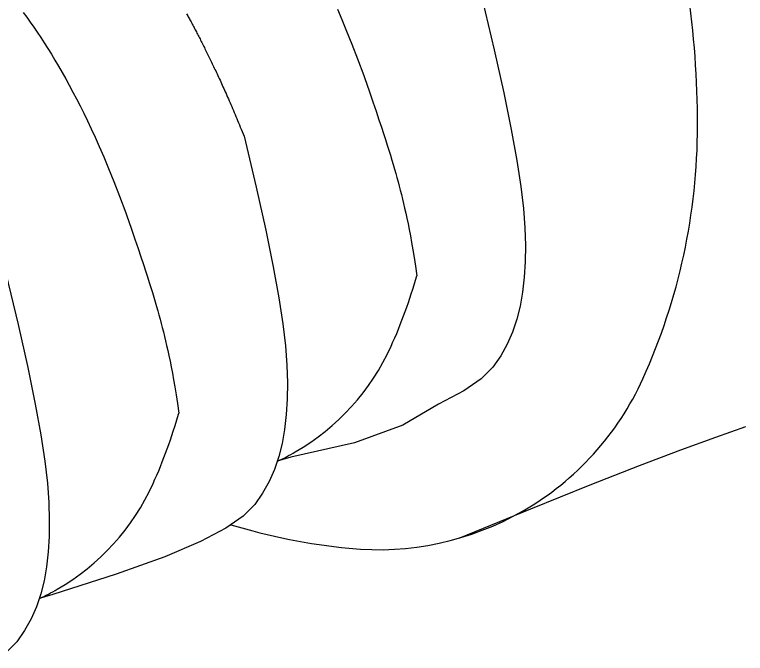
# Model space of a CAD drawing. Header units: inches. Extents: x 62745 to 64469, y 7520 to 8963.
# Drawn here: x 62853.94 to 62860.33, y 8076.79 to 8082.37 of the extents above; entities that cross this region are included whole.
import ezdxf

# ---------------------------------------------------------------- set-up
doc = ezdxf.new("R2010")
doc.units = ezdxf.units.IN
doc.header["$MEASUREMENT"] = 0
doc.layers.add('2', color=2, linetype='Continuous')

msp = doc.modelspace()

# ---------------------------------------------------------------- linework, layer by layer
at = {"layer": '2'}
for points in [[(62855.8339236, 8077.91650556, 0.0491405694), (62856.86496891, 8077.71078743, 0.1568512197), (62858.38688672, 8078.03904357, 0.1568512197), (62859.43212378, 8079.19293498, 0.1066170544), (62859.90880453, 8081.4030046, 0.0723410841), (62859.5608955, 8083.79506403, 0.0587518675), (62858.38688672, 8086.52432494, 0.0587518675), (62856.61028182, 8088.90567682, 0.0723410841), (62854.71265211, 8090.4030046, 0.1066170544), (62852.5603353, 8091.09522177, 0.1568512197), (62851.03841749, 8090.76696563, 0.1568512197), (62849.99318043, 8089.61307421, 0.0313935164), (62849.75491191, 8088.98406319, 0.0723410841)], [(62856.23806104, 8078.47062507, 0.0219348504), (62856.39630569, 8078.55295588, 0.1568512197), (62857.23249533, 8079.47606901, 0.0383042969), (62857.45646542, 8080.09290642, 0.0723410841)], [(62854.15960008, 8077.27062507, 0.0219348504), (62854.31784472, 8077.35295588, 0.1568512197), (62855.15403437, 8078.27606901, 0.0383042969), (62855.37800445, 8078.89290642, 0.0723410841)]]:
    msp.add_lwpolyline(points, format="xyb", dxfattribs=at)
for points in [[(62858.02667433, 8082.51263012), (62858.1324855, 8082.06760821), (62858.21710835, 8081.6895857), (62858.28277867, 8081.37015385), (62858.33173226, 8081.10090392), (62858.3662049, 8080.87342717), (62858.38843238, 8080.67931486), (62858.4006505, 8080.51015825), (62858.40509503, 8080.35754859), (62858.40353414, 8080.21438365), (62858.39586541, 8080.07878726), (62858.38151881, 8079.95018974), (62858.35992428, 8079.8280214), (62858.33051178, 8079.71171259), (62858.29271126, 8079.60069362), (62858.24595269, 8079.49439481), (62858.18966601, 8079.39224651), (62858.1200025, 8079.29298043), (62858.01999866, 8079.19253401), (62857.86941235, 8079.08614606), (62857.6480014, 8078.96905541), (62857.33552363, 8078.78556727), (62856.9117369, 8078.63278771), (62856.35639902, 8078.50595555), (62856.23828925, 8078.47129532)], [(62856.76326698, 8082.42158322), (62856.80201158, 8082.33122322), (62856.84403282, 8082.23017937), (62856.88997321, 8082.11665393), (62856.94047524, 8081.98884917), (62856.99518633, 8081.84157973), (62857.00252741, 8081.81663707)], [(62854.02024345, 8082.39360736), (62854.05054315, 8082.35197565), (62854.08095176, 8082.30926399), (62854.1114703, 8082.26543245), (62854.14209866, 8082.22044119), (62854.17283675, 8082.17425042), (62854.20368447, 8082.1268203), (62854.23464172, 8082.07811102), (62854.26570841, 8082.02808278), (62854.29688443, 8081.97669574), (62854.32816876, 8081.92391056), (62854.35955669, 8081.8696897), (62854.39104258, 8081.8139961), (62854.42262077, 8081.75679268), (62854.45428563, 8081.69804238), (62854.48603151, 8081.63770813), (62854.51785278, 8081.57575285), (62854.54974379, 8081.51213948), (62854.58180693, 8081.4465375), (62854.61457667, 8081.37744263), (62854.64869553, 8081.30305711), (62854.68480601, 8081.22158322), (62854.72355061, 8081.13122322), (62854.76557185, 8081.03017937), (62854.81151224, 8080.91665393), (62854.86201427, 8080.78884917), (62854.91672536, 8080.64157973), (62854.92406644, 8080.61663707)], [(62855.44707609, 8082.38243762), (62855.45196046, 8082.37355909), (62855.45685913, 8082.36462342), (62855.46177265, 8082.35562932), (62855.46670156, 8082.34657548), (62855.4716464, 8082.33746061), (62855.47660774, 8082.32828341), (62855.4815861, 8082.31904258), (62855.48658204, 8082.30973684), (62855.4915961, 8082.30036488), (62855.49662884, 8082.2909254), (62855.50168079, 8082.28141712), (62855.5067525, 8082.27183872), (62855.51184452, 8082.26218893), (62855.5169574, 8082.25246643), (62855.52209168, 8082.24266994), (62855.5272479, 8082.23279815), (62855.53242662, 8082.22284977), (62855.53762838, 8082.21282351), (62855.54285372, 8082.20271806), (62855.5481032, 8082.19253213), (62855.55337735, 8082.18226443), (62855.55867674, 8082.17191365), (62855.56400189, 8082.1614785), (62855.56935336, 8082.15095769), (62855.57473169, 8082.14034991), (62855.58013744, 8082.12965387), (62855.58557114, 8082.11886828), (62855.59103334, 8082.10799183), (62855.59652459, 8082.09702324), (62855.60204544, 8082.0859612), (62855.60759644, 8082.07480434), (62855.61317817, 8082.06355104), (62855.61879124, 8082.05219957), (62855.62443624, 8082.04074823), (62855.63011377, 8082.02919531), (62855.63582442, 8082.01753909), (62855.6415688, 8082.00577788), (62855.64734749, 8081.99390995), (62855.65316112, 8081.98193333), (62855.65901047, 8081.96984493), (62855.66489633, 8081.95764138), (62855.67081949, 8081.94531933), (62855.67678076, 8081.9328754), (62855.68278093, 8081.92030624), (62855.6888208, 8081.90760849), (62855.69490116, 8081.89477879), (62855.70102283, 8081.88181369), (62855.70718664, 8081.86870951), (62855.71339343, 8081.85546245), (62855.71964407, 8081.84206875), (62855.72593939, 8081.82852463), (62855.73228024, 8081.81482632), (62855.73866748, 8081.80097003), (62855.74510194, 8081.786952), (62855.75158448, 8081.77276845), (62855.75811594, 8081.75841561), (62855.76469718, 8081.74388969), (62855.77132903, 8081.72918692), (62855.77801236, 8081.71430354), (62855.784748, 8081.69923575), (62855.7915368, 8081.6839798), (62855.79837961, 8081.66853189), (62855.80527728, 8081.65288827), (62855.81223066, 8081.63704514), (62855.81924059, 8081.62099874), (62855.82630793, 8081.60474529), (62855.83343351, 8081.58828102), (62855.8406182, 8081.57160215), (62855.84786282, 8081.5547049), (62855.85516824, 8081.5375855), (62855.86253531, 8081.52024017), (62855.86996486, 8081.50266515), (62855.87745775, 8081.48485665), (62855.88501482, 8081.46681089), (62855.89263693, 8081.44852411), (62855.90032491, 8081.42999253), (62855.90807963, 8081.41121237), (62855.91590192, 8081.39217985), (62855.92379263, 8081.37289121), (62855.93175261, 8081.35334267), (62855.93978272, 8081.33353044), (62855.94821336, 8081.31263012)], [(62857.00252741, 8081.81663707), (62857.04051233, 8081.70815991), (62857.07351311, 8081.61297498), (62857.10210551, 8081.52952909), (62857.12686528, 8081.45626907), (62857.14836816, 8081.39164173), (62857.1671899, 8081.33409389), (62857.18390625, 8081.28207237), (62857.19909297, 8081.23402398), (62857.21324526, 8081.18860445), (62857.22653624, 8081.14530508), (62857.23905849, 8081.10382605), (62857.2509046, 8081.06386758), (62857.26216713, 8081.02512985), (62857.27293867, 8080.98731306), (62857.28331181, 8080.95011742), (62857.29337912, 8080.91324312), (62857.30322652, 8080.87639103), (62857.31291327, 8080.83926471), (62857.32249196, 8080.8015684), (62857.33201521, 8080.76300634), (62857.34153559, 8080.72328276), (62857.35110571, 8080.6821019), (62857.36077817, 8080.63916799), (62857.37060555, 8080.59418527), (62857.38063139, 8080.54679515), (62857.39086288, 8080.49638772), (62857.40129815, 8080.44229025), (62857.41193531, 8080.38382999), (62857.4227725, 8080.32033421), (62857.43380783, 8080.25113018), (62857.44503943, 8080.17554517), (62857.45646542, 8080.09290642)], [(62855.94821336, 8081.31263012), (62856.05402453, 8080.86760821), (62856.13864738, 8080.4895857), (62856.20431771, 8080.17015385), (62856.25327129, 8079.90090392), (62856.28774393, 8079.67342717), (62856.30997141, 8079.47931486), (62856.32218953, 8079.31015825), (62856.32663406, 8079.15754859), (62856.32507317, 8079.01438365), (62856.31740444, 8078.87878726), (62856.30305784, 8078.75018974), (62856.28146331, 8078.6280214), (62856.25205081, 8078.51171259), (62856.21425029, 8078.40069362), (62856.16749172, 8078.29439481), (62856.11120504, 8078.19224651), (62856.04154153, 8078.09298043), (62855.9415377, 8077.99253401), (62855.79095138, 8077.88614606), (62855.56954043, 8077.76905541), (62855.25706266, 8077.63650089), (62854.83327593, 8077.48372133), (62854.27793805, 8077.30595555), (62854.15982829, 8077.27129532)], [(62855.94821336, 8081.31263012), (62856.05402453, 8080.86760821), (62856.13864738, 8080.4895857), (62856.20431771, 8080.17015385), (62856.25327129, 8079.90090392), (62856.28774393, 8079.67342717), (62856.30997141, 8079.47931486), (62856.32218953, 8079.31015825), (62856.32663406, 8079.15754859), (62856.32507317, 8079.01438365), (62856.31740444, 8078.87878726), (62856.30305784, 8078.75018974), (62856.28146331, 8078.6280214), (62856.25205081, 8078.51171259), (62856.21425029, 8078.40069362), (62856.16749172, 8078.29439481), (62856.11120504, 8078.19224651), (62856.04154153, 8078.09298043), (62855.9415377, 8077.99253401), (62855.79095138, 8077.88614606), (62855.56954043, 8077.76905541), (62855.25706266, 8077.63650089), (62854.83327593, 8077.48372133), (62854.27793805, 8077.30595555), (62854.15982829, 8077.27129532)], [(62854.92406644, 8080.61663707), (62854.96205136, 8080.50815991), (62854.99505214, 8080.41297498), (62855.02364454, 8080.32952909), (62855.04840431, 8080.25626907), (62855.06990719, 8080.19164173), (62855.08872893, 8080.13409389), (62855.10544528, 8080.08207237), (62855.120632, 8080.03402398), (62855.13478429, 8079.98860445), (62855.14807527, 8079.94530508), (62855.16059753, 8079.90382605), (62855.17244363, 8079.86386758), (62855.18370616, 8079.82512985), (62855.1944777, 8079.78731306), (62855.20485084, 8079.75011742), (62855.21491815, 8079.71324312), (62855.22476555, 8079.67639103), (62855.2344523, 8079.63926471), (62855.244031, 8079.6015684), (62855.25355424, 8079.56300634), (62855.26307462, 8079.52328276), (62855.27264474, 8079.4821019), (62855.2823172, 8079.43916799), (62855.29214459, 8079.39418527), (62855.30217042, 8079.34679515), (62855.31240191, 8079.29638772), (62855.32283718, 8079.24229025), (62855.33347435, 8079.18382999), (62855.34431153, 8079.12033421), (62855.35534686, 8079.05113018), (62855.36657846, 8078.97554517), (62855.37800445, 8078.89290642)], [(62853.86975239, 8080.11263012), (62853.97556356, 8079.66760821), (62854.06018641, 8079.2895857), (62854.12585674, 8078.97015385), (62854.17481032, 8078.70090392), (62854.20928296, 8078.47342717), (62854.23151045, 8078.27931486), (62854.24372856, 8078.11015825), (62854.24817309, 8077.95754859), (62854.2466122, 8077.81438365), (62854.23894347, 8077.67878726), (62854.22459687, 8077.55018974), (62854.20300234, 8077.4280214), (62854.17358984, 8077.31171259), (62854.13578933, 8077.20069362), (62854.08903075, 8077.09439481), (62854.03274407, 8076.99224651), (62853.96308056, 8076.89298043), (62853.86307673, 8076.79253401)], [(62853.86975239, 8080.11263012), (62853.97556356, 8079.66760821), (62854.06018641, 8079.2895857), (62854.12585674, 8078.97015385), (62854.17481032, 8078.70090392), (62854.20928296, 8078.47342717), (62854.23151045, 8078.27931486), (62854.24372856, 8078.11015825), (62854.24817309, 8077.95754859), (62854.2466122, 8077.81438365), (62854.23894347, 8077.67878726), (62854.22459687, 8077.55018974), (62854.20300234, 8077.4280214), (62854.17358984, 8077.31171259), (62854.13578933, 8077.20069362), (62854.08903075, 8077.09439481), (62854.03274407, 8076.99224651), (62853.96308056, 8076.89298043), (62853.86307673, 8076.79253401)], [(62857.83272415, 8077.80163016), (62858.45188328, 8078.05669357), (62858.96985271, 8078.2657737), (62859.40174163, 8078.43549896), (62859.7626592, 8078.57249776), (62860.0677146, 8078.68339852), (62860.33201701, 8078.77482964)]]:
    msp.add_lwpolyline(points, dxfattribs=at)

doc.saveas('drawing.dxf')
